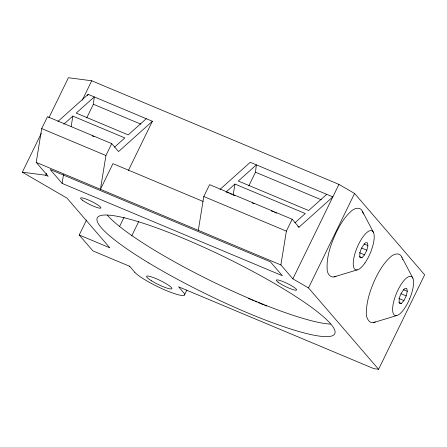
<?xml version="1.0" encoding="UTF-8"?>
<svg xmlns="http://www.w3.org/2000/svg" width="447" height="447" viewBox="0 0 447 447"><rect width="100%" height="100%" fill="white"/><g stroke="black" fill="none" stroke-linecap="round" stroke-linejoin="round"><path stroke-width="0.67" d="M86.729 117.891L93.384 104.252L94.283 96.91L76.213 113.097L128.211 134.893L146.275 118.701M248.823 185.835L255.477 172.196L256.377 164.854L238.307 181.041L308.653 210.526L326.718 194.339M62.144 183.41L50.159 169.497L270.362 261.797L282.348 275.71L62.144 183.41L63.502 174.486M41.264 133.396L22.35 172.179L45.661 175.23L48.198 176.291L36.213 162.378L41.7 128.585L47.499 116.701L111.722 143.621L118.572 151.567L152.388 121.266L88.165 94.345L57.931 121.433M71.174 126.417L72.85 116.114L124.842 137.911L114.521 147.158M111.722 143.621L105.928 155.506L100.441 189.299L112.946 163.652L203.089 201.435M198.306 230.322L203.793 196.524L209.593 184.639L292.17 219.253L299.015 227.205L332.836 196.903L250.259 162.289L220.03 189.377M233.155 195.048L234.943 184.058L305.284 213.543L294.891 222.852M48.896 117.757L68.419 77.722L91.736 80.773L338.938 184.387L354.577 193.473L424.65 274.821L378.581 369.278L308.508 287.929L292.869 278.85L280.884 264.937L286.371 231.138L292.17 219.253M366.819 250.203L367.903 245.582L367.395 242.749L365.49 242.777C361.74 246.593 358.745 252.337 360.07 257.763L361.981 257.729L364.556 254.84L366.819 250.203L361.668 248.046M406.194 295.914L407.278 291.293L406.77 288.46L404.865 288.494C401.115 292.304 398.126 298.048 399.45 303.474L401.356 303.44L403.932 300.557L406.194 295.914L401.043 293.757M45.661 175.23L46.577 173.352M82.276 100.167L91.736 80.773M87.556 95.597L88.165 94.345M129.63 266.289L92.926 250.907L79.231 235.005L86.55 219.991M128.289 170.687L152.388 121.266M119.5 226.629L124.076 217.248M131.681 235.977L138.699 221.589M184.455 295.02L186.896 290.019M292.869 278.85L338.938 184.387M308.508 287.929L354.577 193.473M63.798 124.227L72.85 116.114M226.126 191.959L234.943 184.058M373.48 232.429L362.439 211.364C360.304 205.994 353.543 208.442 350.677 211.705C344.447 217.32 340.139 224.707 336.395 232.127C331.11 243.609 326.489 256.081 327.143 268.91C326.807 273.648 331.093 279.157 336.004 276.218M412.855 278.14L401.814 257.075C399.685 251.706 392.919 254.153 390.052 257.416C383.822 263.032 379.52 270.418 375.771 277.838C370.814 288.399 366.791 299.736 366.395 311.498C365.478 316.699 368.976 325.399 375.385 321.935M334.026 276.894L357.242 269.876M373.401 322.611L396.618 315.588M378.581 369.278L373.865 368.658L178.56 286.801L183.7 292.763A28.189 4.409 26 0 1 166.077 290.455A28.189 4.409 26 0 1 134.765 272.251M93.384 104.252L140.883 124.16M255.477 172.196L321.343 199.803M364.037 243.961L367.903 245.582M92.099 135.843L94.021 136.653M226.551 192.199L228.467 193.003M229.747 193.54L231.669 194.344M232.943 194.881L234.865 195.685M252.13 202.921L254.047 203.726M271.312 210.962L273.234 211.766M274.514 212.303L276.43 213.107M297.791 226.69L299.015 227.205M359.405 252.684L364.556 254.84M359.405 256.651L361.981 257.729M41.7 128.585L105.928 155.506M203.793 196.524L286.371 231.138M403.417 289.678L407.278 291.293M398.78 298.395L403.932 300.557M398.78 302.362L401.356 303.44M36.213 162.378L280.884 264.937M248.521 298.512L250.454 299.322M251.745 299.864L253.672 300.675M254.963 301.211L256.896 302.021M258.182 302.563L263.333 304.72M264.618 305.262L266.552 306.072M79.231 235.005L109.817 247.822L67.028 198.155L22.35 172.179M129.507 266.144L134.765 272.251M401.814 257.075L401.92 257.388M362.439 211.364L362.97 212.917M402.557 259.254L402.618 259.634M363.182 213.543L363.243 213.923M330.601 324.097A132.122 20.668 26 0 1 213.051 281.895A132.122 20.668 26 0 1 107.42 215.242M409.759 298.579A21.138 7.141 -67.3 0 0 409.603 276.347A21.149 7.146 -67.3 0 0 400.518 285.348A21.138 7.141 -67.3 0 0 393.74 314.453A21.138 7.141 -67.3 0 0 409.759 298.579M148.784 262.953A132.122 20.668 26 0 0 334.758 333.747A132.122 20.668 26 0 0 164.479 230.781A132.122 20.668 26 0 0 148.784 262.953M151.611 280.856A14.092 2.207 26 0 0 171.844 288.762A14.092 2.207 26 0 0 154.237 277.894A14.092 2.207 26 0 0 151.611 280.856M82.332 200.122A11.276 1.766 26 0 0 99.888 208.185A11.276 1.766 26 0 0 90.02 200.709A11.276 1.766 26 0 0 82.332 200.122M278.068 282.163A11.276 1.766 26 0 0 295.623 290.226A11.276 1.766 26 0 0 285.756 282.755A11.276 1.766 26 0 0 278.068 282.163M364.976 262.942A21.138 7.141 -67.3 0 0 372.139 230.87A21.138 7.141 -67.3 0 0 354.085 256.941A21.138 7.141 -67.3 0 0 364.976 262.942"/></g></svg>
